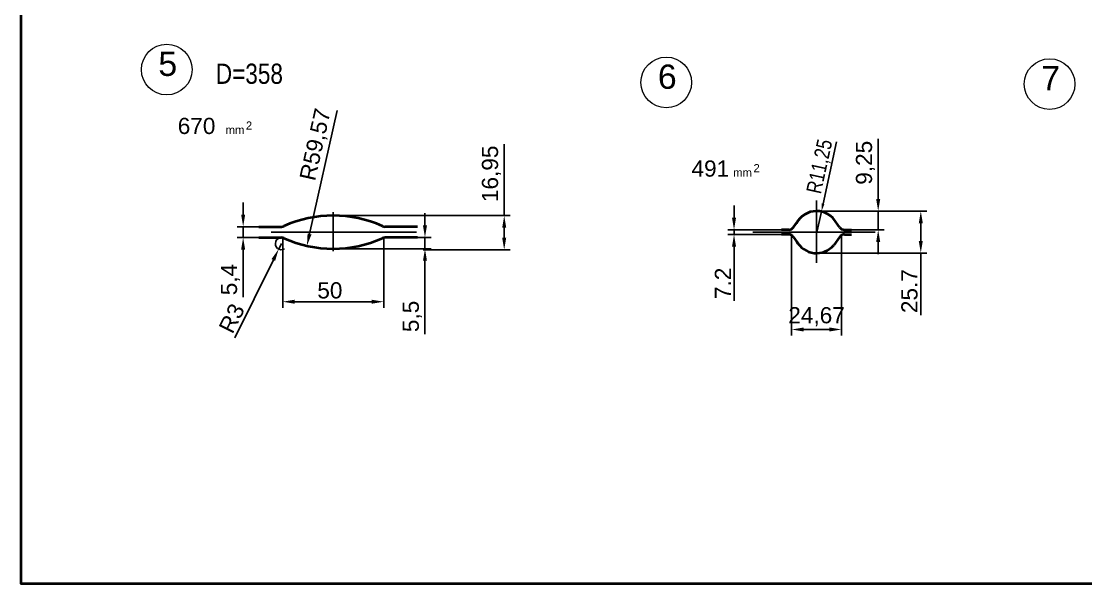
# Model space of a CAD drawing. Header units: millimetres. Extents: x -954 to 34898, y -2134 to 12006.
# Drawn here: x 8393 to 8920, y 5902 to 6181 of the extents above; entities that cross this region are included whole.
import ezdxf

# ---------------------------------------------------------------- set-up
doc = ezdxf.new("R2010")
doc.units = ezdxf.units.MM
doc.header["$LTSCALE"] = 3
doc.linetypes.add('ACAD_ISO04W100', pattern=[30, 24, -3, 0, -3])
doc.layers.add('Center', color=6, linetype='ACAD_ISO04W100')
doc.layers.add('осевая', color=4, linetype='Continuous')
for name, color, linetype, lineweight in [('Main', 1, 'Continuous', 40), ('Quota', 3, 'Continuous', 40), ('осевые', 1, 'ACAD_ISO04W100', 25), ('тонкая', 7, 'Continuous', 20), ('тонкий', 7, 'Continuous', 20)]:
    doc.layers.add(name, color=color, linetype=linetype, lineweight=lineweight)
doc.styles.add('s1v4', font='arial.ttf', dxfattribs={"height": 4})
doc.styles.add('s2v4', font='arial.ttf', dxfattribs={"height": 8})
doc.styles.add('s3v2.5', font='arial.ttf', dxfattribs={"width": 0.8, "height": 7.5})
doc.styles.add('s3v4', font='arial.ttf', dxfattribs={"width": 0.8, "height": 12})
doc.styles.get("Standard").update_dxf_attribs({"font": 'arial.ttf'})
doc.dimstyles.new('s2v4', dxfattribs={"dimtxt": 8, "dimasz": 6, "dimexe": 3, "dimexo": 0, "dimgap": 1.5, "dimtad": 1, "dimtxsty": 'Standard', "dimcen": 2.5, "dimadec": 0, "dimazin": 0, "dimtfac": 1, "dimtmove": 0, "dimatfit": 3, "dimfxl": 1, "dimarcsym": 0})
doc.dimstyles.new('s3v2.5', dxfattribs={"dimtxt": 7.5, "dimasz": 4, "dimexe": 1.25, "dimexo": 0.625, "dimtad": 1, "dimtxsty": 's3v2.5', "dimcen": 1.5, "dimclrd": 6, "dimclre": 256, "dimclrt": 1, "dimadec": 0, "dimazin": 0, "dimtfac": 1, "dimtmove": 0, "dimatfit": 3, "dimfxl": 1, "dimlwd": -1, "dimlwe": -1, "dimarcsym": 0})

# ---------------------------------------------------------------- blocks, each defined once
blk = doc.blocks.new('*D897')
at = {"layer": 'Defpoints', "color": 0, "transparency": 16777216}
for p in [(8510.18, 6078.96), (8502.37, 6073.56), (8510.18, 6073.56)]:
    blk.add_point(p, dxfattribs=at)
at = {"layer": 'тонкий', "color": 0, "lineweight": -2, "transparency": 16777216}
for p, q in [((8502.37, 6084.96), (8502.37, 6090.96)), ((8510.18, 6078.96), (8499.37, 6078.96)), ((8502.37, 6078.96), (8502.37, 6073.56)), ((8510.18, 6073.56), (8499.37, 6073.56)), ((8502.37, 6067.56), (8502.37, 6044.03))]:
    blk.add_line(p, q, dxfattribs=at)
at = {"layer": 'тонкий', "color": 0, "transparency": 16777216}
for points in [[(8501.37, 6084.96), (8503.37, 6084.96), (8502.37, 6078.96)], [(8501.37, 6067.56), (8503.37, 6067.56), (8502.37, 6073.56)]]:
    blk.add_solid(points, dxfattribs=at)
at = {"layer": 'тонкий', "color": 0, "transparency": 16777216, "insert": (8496.08, 6052.79), "char_height": 8, "attachment_point": 5, "rotation": 90}
blk.add_mtext('5,4', dxfattribs=at)
blk = doc.blocks.new('*D898')
at = {"layer": 'Defpoints', "color": 0, "transparency": 16777216}
for p in [(8521.95, 6072.94), (8571.99, 6072.94), (8521.95, 6041.82)]:
    blk.add_point(p, dxfattribs=at)
at = {"layer": 'тонкий', "color": 0, "lineweight": -2, "transparency": 16777216}
for p, q in [((8521.95, 6072.94), (8521.95, 6038.82)), ((8571.99, 6072.94), (8571.99, 6038.82)), ((8565.99, 6041.82), (8527.95, 6041.82))]:
    blk.add_line(p, q, dxfattribs=at)
at = {"layer": 'тонкий', "color": 0, "transparency": 16777216}
for points in [[(8527.95, 6042.82), (8527.95, 6040.82), (8521.95, 6041.82)], [(8565.99, 6042.82), (8565.99, 6040.82), (8571.99, 6041.82)]]:
    blk.add_solid(points, dxfattribs=at)
at = {"layer": 'тонкий', "color": 0, "transparency": 16777216, "insert": (8545.32, 6047.4), "char_height": 8, "attachment_point": 5}
blk.add_mtext('50', dxfattribs=at)
blk = doc.blocks.new('*D900')
at = {"layer": 'Defpoints', "color": 0, "transparency": 16777216}
for p in [(8588.78, 6073.56), (8592.41, 6073.56), (8546.97, 6068.06)]:
    blk.add_point(p, dxfattribs=at)
at = {"layer": 'тонкий', "color": 0, "lineweight": -2, "transparency": 16777216}
for p, q in [((8592.41, 6079.56), (8592.41, 6085.56)), ((8588.78, 6073.56), (8595.41, 6073.56)), ((8592.41, 6073.56), (8592.41, 6068.06)), ((8546.97, 6068.06), (8595.41, 6068.06)), ((8592.41, 6062.06), (8592.41, 6025.74))]:
    blk.add_line(p, q, dxfattribs=at)
at = {"layer": 'тонкий', "color": 0, "transparency": 16777216}
for points in [[(8591.41, 6079.56), (8593.41, 6079.56), (8592.41, 6073.56)], [(8591.41, 6062.06), (8593.41, 6062.06), (8592.41, 6068.06)]]:
    blk.add_solid(points, dxfattribs=at)
at = {"layer": 'тонкий', "color": 0, "transparency": 16777216, "insert": (8586.12, 6034.55), "char_height": 8, "attachment_point": 5, "rotation": 90}
blk.add_mtext('5,5', dxfattribs=at)
blk = doc.blocks.new('*D899')
at = {"layer": 'Defpoints', "color": 0, "transparency": 16777216}
for p in [(8546.97, 6084.46), (8631.65, 6084.46), (8591.57, 6067.51)]:
    blk.add_point(p, dxfattribs=at)
at = {"layer": 'тонкий', "color": 0, "lineweight": -2, "transparency": 16777216}
for p, q in [((8631.65, 6084.46), (8631.65, 6119.76)), ((8546.97, 6084.46), (8634.65, 6084.46)), ((8631.65, 6073.51), (8631.65, 6078.46)), ((8591.57, 6067.51), (8634.65, 6067.51))]:
    blk.add_line(p, q, dxfattribs=at)
at = {"layer": 'тонкий', "color": 0, "transparency": 16777216}
for points in [[(8630.65, 6078.46), (8632.65, 6078.46), (8631.65, 6084.46)], [(8630.65, 6073.51), (8632.65, 6073.51), (8631.65, 6067.51)]]:
    blk.add_solid(points, dxfattribs=at)
at = {"layer": 'тонкий', "color": 0, "transparency": 16777216, "insert": (8625.34, 6105.11), "char_height": 8, "attachment_point": 5, "rotation": 90}
blk.add_mtext('16,95', dxfattribs=at)
blk = doc.blocks.new('*D901')
at = {"layer": 'Defpoints', "color": 0, "transparency": 16777216}
for p in [(8519.98, 6067.87), (8521.32, 6070.56)]:
    blk.add_point(p, dxfattribs=at)
at = {"layer": 'тонкий', "color": 0, "lineweight": -2, "transparency": 16777216}
for p, q in [((8521.32, 6070.56), (8519.98, 6067.87)), ((8498.21, 6023.99), (8517.32, 6062.5))]:
    blk.add_line(p, q, dxfattribs=at)
blk.add_arc((8521.32, 6070.56), 3, 90, 300.9069, dxfattribs=at)
at = {"layer": 'тонкий', "color": 0, "transparency": 16777216}
blk.add_solid([(8516.42, 6062.94), (8518.21, 6062.05), (8519.98, 6067.87)], dxfattribs=at)
at = {"layer": 'тонкий', "color": 0, "transparency": 16777216, "insert": (8496.74, 6033.59), "char_height": 8, "attachment_point": 5, "rotation": 63.6111}
blk.add_mtext('R3', dxfattribs=at)
blk = doc.blocks.new('*D902')
at = {"layer": 'Defpoints', "color": 0, "transparency": 16777216}
for p in [(8546.97, 6127.63), (8533.96, 6069.5)]:
    blk.add_point(p, dxfattribs=at)
at = {"layer": 'тонкий', "color": 0, "lineweight": -2, "transparency": 16777216}
blk.add_line((8548.95, 6136.48), (8535.27, 6075.35), dxfattribs=at)
at = {"layer": 'тонкий', "color": 0, "transparency": 16777216}
blk.add_solid([(8534.29, 6075.57), (8536.24, 6075.13), (8533.96, 6069.5)], dxfattribs=at)
at = {"layer": 'тонкий', "color": 0, "transparency": 16777216, "insert": (8538.68, 6119.49), "char_height": 8, "attachment_point": 5, "rotation": 77.385}
blk.add_mtext('R59,57', dxfattribs=at)
blk = doc.blocks.new('*D903')
at = {"layer": 'Defpoints', "color": 0, "transparency": 16777216}
for p in [(8769.04, 6077.41), (8745.45, 6075.11), (8769.04, 6075.11)]:
    blk.add_point(p, dxfattribs=at)
at = {"layer": 'тонкий', "color": 0, "lineweight": -2, "transparency": 16777216}
for p, q in [((8745.45, 6083.41), (8745.45, 6089.41)), ((8769.04, 6077.41), (8742.45, 6077.41)), ((8745.45, 6077.41), (8745.45, 6075.11)), ((8769.04, 6075.11), (8742.45, 6075.11)), ((8745.45, 6069.11), (8745.45, 6042.21))]:
    blk.add_line(p, q, dxfattribs=at)
at = {"layer": 'тонкий', "color": 0, "transparency": 16777216}
for points in [[(8744.45, 6083.41), (8746.45, 6083.41), (8745.45, 6077.41)], [(8744.45, 6069.11), (8746.45, 6069.11), (8745.45, 6075.11)]]:
    blk.add_solid(points, dxfattribs=at)
at = {"layer": 'тонкий', "color": 0, "transparency": 16777216, "insert": (8739.94, 6050.92), "char_height": 8, "attachment_point": 5, "rotation": 90}
blk.add_mtext('7.2', dxfattribs=at)
blk = doc.blocks.new('*D904')
at = {"layer": 'Defpoints', "color": 0, "transparency": 16777216}
for p in [(8773.98, 6075.41), (8798.65, 6075.41), (8798.65, 6028.09)]:
    blk.add_point(p, dxfattribs=at)
at = {"layer": 'тонкий', "color": 0, "lineweight": -2, "transparency": 16777216}
for p, q in [((8773.98, 6075.41), (8773.98, 6025.09)), ((8798.65, 6075.41), (8798.65, 6025.09)), ((8779.98, 6028.09), (8792.65, 6028.09))]:
    blk.add_line(p, q, dxfattribs=at)
at = {"layer": 'тонкий', "color": 0, "transparency": 16777216}
for points in [[(8779.98, 6029.09), (8779.98, 6027.09), (8773.98, 6028.09)], [(8792.65, 6029.09), (8792.65, 6027.09), (8798.65, 6028.09)]]:
    blk.add_solid(points, dxfattribs=at)
at = {"layer": 'тонкий', "color": 0, "transparency": 16777216, "insert": (8786.32, 6034.4), "char_height": 8, "attachment_point": 5}
blk.add_mtext('24,67', dxfattribs=at)
blk = doc.blocks.new('*D905')
at = {"layer": 'Defpoints', "color": 0, "transparency": 16777216}
for p in [(8786.19, 6086.66), (8816.84, 6086.66), (8800.13, 6077.41)]:
    blk.add_point(p, dxfattribs=at)
at = {"layer": 'тонкий', "color": 0, "lineweight": -2, "transparency": 16777216}
for p, q in [((8816.84, 6092.66), (8816.84, 6122.5)), ((8786.19, 6086.66), (8819.84, 6086.66)), ((8816.84, 6077.41), (8816.84, 6086.66)), ((8800.13, 6077.41), (8819.84, 6077.41)), ((8816.84, 6071.41), (8816.84, 6065.41))]:
    blk.add_line(p, q, dxfattribs=at)
at = {"layer": 'тонкий', "color": 0, "transparency": 16777216}
for points in [[(8815.84, 6092.66), (8817.84, 6092.66), (8816.84, 6086.66)], [(8815.84, 6071.41), (8817.84, 6071.41), (8816.84, 6077.41)]]:
    blk.add_solid(points, dxfattribs=at)
at = {"layer": 'тонкий', "color": 0, "transparency": 16777216, "insert": (8810.53, 6110.58), "char_height": 8, "attachment_point": 5, "rotation": 90}
blk.add_mtext('9,25', dxfattribs=at)
blk = doc.blocks.new('*D906')
at = {"layer": 'Defpoints', "color": 0, "transparency": 16777216}
for p in [(8786.19, 6086.66), (8785.07, 6065.93), (8837.93, 6065.93)]:
    blk.add_point(p, dxfattribs=at)
at = {"layer": 'тонкий', "color": 0, "lineweight": -2, "transparency": 16777216}
for p, q in [((8786.19, 6086.66), (8840.93, 6086.66)), ((8837.93, 6080.66), (8837.93, 6071.93)), ((8785.07, 6065.93), (8840.93, 6065.93)), ((8837.93, 6065.93), (8837.93, 6035.1))]:
    blk.add_line(p, q, dxfattribs=at)
at = {"layer": 'тонкий', "color": 0, "transparency": 16777216}
for points in [[(8836.93, 6080.66), (8838.93, 6080.66), (8837.93, 6086.66)], [(8836.93, 6071.93), (8838.93, 6071.93), (8837.93, 6065.93)]]:
    blk.add_solid(points, dxfattribs=at)
at = {"layer": 'тонкий', "color": 0, "transparency": 16777216, "insert": (8832.35, 6047.06), "char_height": 8, "attachment_point": 5, "rotation": 90}
blk.add_mtext('25.7', dxfattribs=at)
blk = doc.blocks.new('*D1196')
at = {"layer": 'Defpoints', "color": 0, "transparency": 16777216}
for p in [(8788.71, 6086.4), (8786.3, 6075.41)]:
    blk.add_point(p, dxfattribs=at)
at = {"layer": 'осевая', "color": 6, "transparency": 16777216}
for p, q in [((8796.27, 6120.86), (8789.57, 6090.31)), ((8786.3, 6075.41), (8788.71, 6086.4))]:
    blk.add_line(p, q, dxfattribs=at)
blk.add_solid([(8788.92, 6090.45), (8790.22, 6090.16), (8788.71, 6086.4)], dxfattribs=at)
at = {"layer": 'осевая', "color": 1, "transparency": 16777216, "insert": (8788.33, 6108.64), "char_height": 7.5, "attachment_point": 5, "rotation": 77.6335, "style": 's3v2.5'}
blk.add_mtext('R11,25', dxfattribs=at)

msp = doc.modelspace()

# ---------------------------------------------------------------- linework, layer by layer
msp.add_line((8786.303, 6086.66), (8803.628, 6086.66))
at = {"lineweight": 40}
for p, q in [((8510.18, 6078.96), (8521.317, 6078.96)), ((8588.78, 6078.96), (8572.621, 6078.96)), ((8510.18, 6073.56), (8521.317, 6073.56)), ((8588.78, 6073.56), (8572.621, 6073.56))]:
    msp.add_line(p, q, dxfattribs=at)
for centre, radius, start, end in [((8546.969, 6024.89), 59.57, 65.79697, 114.20303), ((8521.317, 6081.96), 3, 270, 294.20303), ((8572.621, 6081.96), 3, 245.79697, 270), ((8521.317, 6070.56), 3, 65.79697, 90), ((8546.969, 6127.63), 59.57, 245.79697, 294.20303), ((8572.621, 6070.56), 3, 90, 114.20303)]:
    msp.add_arc(centre, radius, start, end, dxfattribs=at)
at = {"layer": 'Center'}
for p, q in [((8754.751, 6076.26), (8787.434, 6076.26)), ((8782.632, 6076.26), (8815.315, 6076.26))]:
    msp.add_line(p, q, dxfattribs=at)
at = {"layer": 'Main', "lineweight": 40}
for p, q in [((8774.964, 6078.689), (8777.924, 6082.917)), ((8797.672, 6078.689), (8794.83, 6082.749)), ((8772.506, 6077.41), (8769.038, 6077.41)), ((8799.875, 6077.41), (8803.344, 6077.41)), ((8800.099, 6077.41), (8803.568, 6077.41)), ((8800.129, 6077.41), (8803.568, 6077.41)), ((8772.506, 6075.11), (8769.038, 6075.11)), ((8774.964, 6073.831), (8777.924, 6069.603)), ((8797.672, 6073.831), (8794.83, 6069.771)), ((8800.099, 6075.11), (8803.568, 6075.11))]:
    msp.add_line(p, q, dxfattribs=at)
at = {"layer": 'Main'}
msp.add_line((8775.146, 6078.95), (8776.383, 6080.716), dxfattribs=at)
at = {"layer": 'Main', "lineweight": 40}
for centre, radius, start, end in [((8786.303, 6075.41), 11.25, 29.28262, 151.85927), ((8772.506, 6080.41), 3, 270, 325), ((8800.129, 6080.41), 3, 215, 270), ((8772.506, 6072.11), 3, 35, 90), ((8800.129, 6072.11), 3, 90, 145), ((8786.303, 6077.11), 11.25, 208.14073, 319.28262)]:
    msp.add_arc(centre, radius, start, end, dxfattribs=at)
at = {"layer": 'Quota'}
msp.add_lwpolyline([(8392.511, 6458.848), (9416.887, 6458.848), (9416.887, 5902.304), (8392.511, 5902.304)], close=True, dxfattribs=at)
at = {"layer": 'осевая'}
msp.add_line((8786.303, 6060.989), (8786.303, 6091.956), dxfattribs=at)
at = {"layer": 'осевые'}
for p, q in [((8546.969, 6086.16), (8546.969, 6066.86)), ((8516.28, 6076.26), (8589.912, 6076.26))]:
    msp.add_line(p, q, dxfattribs=at)
at = {"layer": 'тонкая'}
for centre in [(8464.542, 6156.696), (8711.896, 6150.326), (8901.718, 6149.543)]:
    msp.add_circle(centre, 12.532, dxfattribs=at)

# ---------------------------------------------------------------- texts
at = {"layer": 'тонкая', "style": 's3v4', "width": 0.8}
msp.add_text('D=358', height=10, dxfattribs=at).set_placement((8488.835, 6149.635))
at = {"layer": 'тонкая'}
for s, height, style, p in [('670', 8, 's2v4', (8469.994, 6124.806)), ('2', 4, 's1v4', (8503.745, 6127.013)), ('mm', 4, 's1v4', (8493.675, 6124.869)), ('491', 8, 's2v4', (8724.396, 6103.717)), ('2', 4, 's1v4', (8755.072, 6105.924)), ('mm', 4, 's1v4', (8745.002, 6103.779))]:
    msp.add_text(s, height=height, dxfattribs=dict(at, style=style)).set_placement(p)
at = {"layer": 'тонкий', "style": 's1v4'}
for s, p in [('5', (8460.379, 6153.546)), ('6', (8707.733, 6147.176)), ('7', (8897.555, 6146.392))]:
    msp.add_text(s, height=12, dxfattribs=at).set_placement(p)

# ---------------------------------------------------------------- dimensions: what is measured, and where the dimension line sits
at = {"layer": 'осевая'}
dim = msp.add_radius_dim(center=(8786.303, 6075.41), mpoint=(8788.712, 6086.399), dimstyle='s3v2.5', dxfattribs=at)
dim.commit()
dim.dimension.update_dxf_attribs({"geometry": '*D1196', "text_midpoint": (8788.334, 6108.638)})
at = {"layer": 'тонкий'}
for center, mpoint, picture, middle in [((8546.969, 6127.63), (8533.959, 6069.498), '*D902', (8544.838, 6118.111)), ((8521.317, 6070.56), (8519.984, 6067.873), '*D901', (8501.742, 6031.107))]:
    dim = msp.add_radius_dim(center=center, mpoint=mpoint, dimstyle='s2v4', dxfattribs=at)
    dim.commit()
    dim.dimension.update_dxf_attribs({"geometry": picture, "text_midpoint": middle, "dimtype": 164})
for base, p1, p2, picture, middle in [((8631.65, 6084.46), (8591.566, 6067.51), (8546.969, 6084.46), '*D899', (8631.65, 6105.112)), ((8816.836, 6086.66), (8800.129, 6077.41), (8786.191, 6086.66), '*D905', (8816.836, 6110.58)), ((8592.411, 6073.56), (8546.969, 6068.06), (8588.78, 6073.56), '*D900', (8592.411, 6034.548))]:
    dim = msp.add_linear_dim(base=base, p1=p1, p2=p2, angle=90, dimstyle='s2v4', dxfattribs=at)
    dim.commit()
    dim.dimension.update_dxf_attribs({"geometry": picture, "text_midpoint": middle, "dimtype": 160})
dim = msp.add_linear_dim(base=(8502.371, 6073.56), p1=(8510.18, 6078.96), p2=(8510.18, 6073.56), angle=90, dimstyle='s2v4', dxfattribs=at)
dim.commit()
dim.dimension.update_dxf_attribs({"geometry": '*D897', "text_midpoint": (8496.08, 6052.794)})
for base, p1, p2, text, picture, middle in [((8745.452, 6075.11), (8769.038, 6077.41), (8769.038, 6075.11), '7.2', '*D903', (8745.452, 6050.924)), ((8837.935, 6065.928), (8786.191, 6086.66), (8785.071, 6065.928), '25.7', '*D906', (8837.935, 6047.059))]:
    dim = msp.add_linear_dim(base=base, p1=p1, p2=p2, angle=90, text=text, dimstyle='s2v4', dxfattribs=at)
    dim.commit()
    dim.dimension.update_dxf_attribs({"geometry": picture, "text_midpoint": middle, "dimtype": 160})
dim = msp.add_linear_dim(base=(8521.946, 6041.818), p1=(8571.992, 6072.943), p2=(8521.946, 6072.943), dimstyle='s2v4', override={"dimdec": 0}, dxfattribs=at)
dim.commit()
dim.dimension.update_dxf_attribs({"geometry": '*D898', "text_midpoint": (8545.32, 6041.818), "dimtype": 160})
dim = msp.add_linear_dim(base=(8798.654, 6028.088), p1=(8773.981, 6075.41), p2=(8798.654, 6075.41), dimstyle='s2v4', dxfattribs=at)
dim.commit()
dim.dimension.update_dxf_attribs({"geometry": '*D904', "text_midpoint": (8786.318, 6028.088), "dimtype": 160})

doc.saveas('drawing.dxf')
